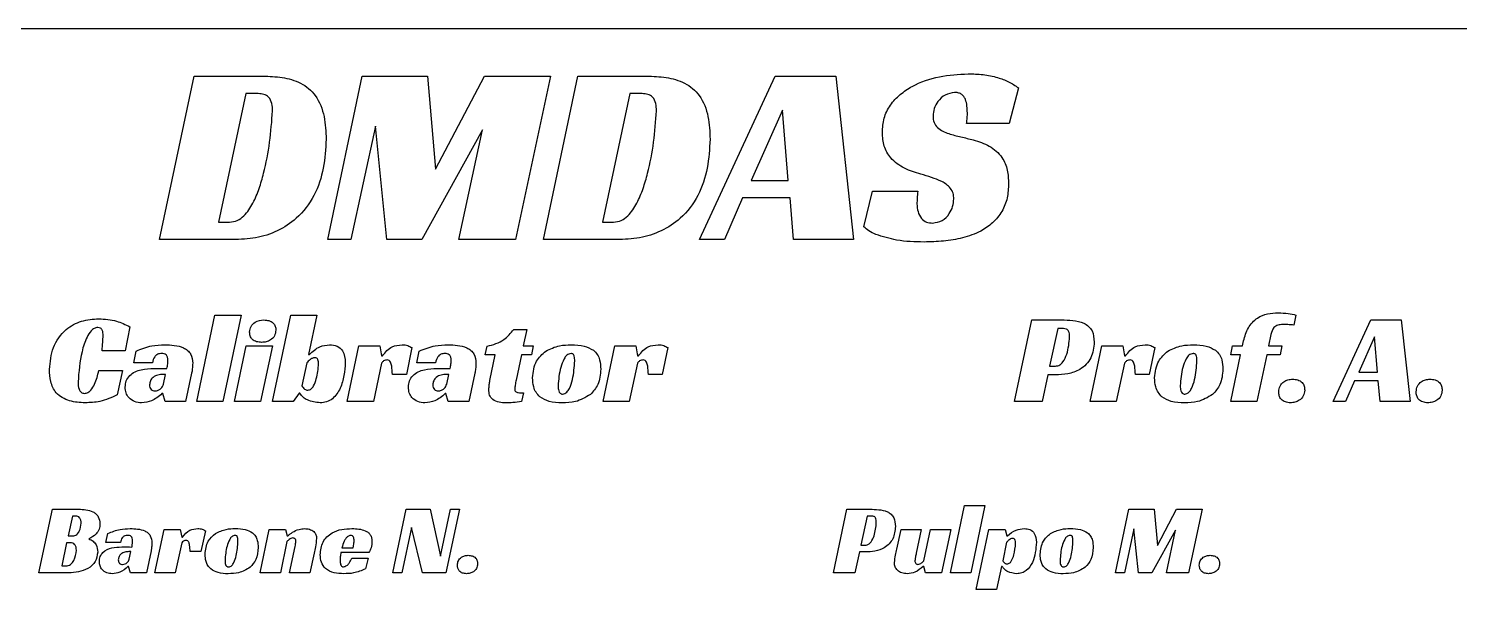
# Model space of a CAD drawing. Header units: millimetres. Extents: x 15 to 205, y 5 to 292.
# Drawn here: x 93.3 to 147.5, y 184.3 to 205.6 of the extents above; entities that cross this region are included whole.
import ezdxf

# ---------------------------------------------------------------- set-up
doc = ezdxf.new("R2010")
doc.units = ezdxf.units.MM

msp = doc.modelspace()

# ---------------------------------------------------------------- linework, layer by layer
at = {"color": 7, "linetype": 'Continuous', "lineweight": 25}
for p, q in [((73.855, 205.593), (155.286, 205.593)), ((98.268, 197.593), (99.578, 203.791)), ((99.578, 203.791), (102.187, 203.791)), ((104.646, 197.593), (105.955, 203.791)), ((105.955, 203.791), (108.429, 203.791)), ((108.429, 203.791), (108.73, 200.26)), ((108.73, 200.26), (110.592, 203.791)), ((110.592, 203.791), (113.084, 203.791)), ((113.084, 203.791), (111.765, 197.593)), ((112.819, 197.593), (114.129, 203.791)), ((114.129, 203.791), (116.738, 203.791)), ((118.74, 197.593), (121.602, 203.791)), ((121.602, 203.791), (123.901, 203.791)), ((123.901, 203.791), (124.57, 197.593)), ((130.825, 203.346), (130.468, 201.994)), ((101.547, 203.127), (100.51, 198.257)), ((102.013, 203.127), (101.547, 203.127)), ((116.098, 203.127), (115.061, 198.257)), ((116.564, 203.127), (116.098, 203.127)), ((121.874, 202.498), (120.69, 199.839)), ((122.097, 199.839), (121.874, 202.498)), ((106.45, 201.895), (105.519, 197.593)), ((106.887, 197.593), (106.45, 201.895)), ((110.505, 201.75), (108.206, 197.593)), ((109.612, 197.593), (110.505, 201.75)), ((130.468, 201.994), (128.856, 201.994)), ((120.69, 199.839), (122.097, 199.839)), ((120.37, 199.175), (119.682, 197.593)), ((122.165, 199.175), (120.37, 199.175)), ((122.301, 197.593), (122.165, 199.175)), ((124.967, 198.079), (125.297, 199.426)), ((125.297, 199.426), (127.004, 199.426)), ((100.51, 198.257), (100.926, 198.257)), ((115.061, 198.257), (115.477, 198.257)), ((101.053, 197.593), (98.268, 197.593)), ((105.519, 197.593), (104.646, 197.593)), ((108.206, 197.593), (106.887, 197.593)), ((111.765, 197.593), (109.612, 197.593)), ((115.604, 197.593), (112.819, 197.593)), ((119.682, 197.593), (118.74, 197.593)), ((124.57, 197.593), (122.301, 197.593)), ((99.679, 191.451), (100.368, 194.729)), ((100.368, 194.729), (101.362, 194.729)), ((101.362, 194.729), (100.669, 191.451)), ((102.554, 191.451), (103.242, 194.729)), ((103.242, 194.729), (104.236, 194.729)), ((104.236, 194.729), (103.921, 193.241)), ((141.339, 194.734), (141.261, 194.355)), ((97.141, 194.291), (96.966, 193.379)), ((111.694, 194.19), (112.193, 194.19)), ((112.193, 194.19), (112.052, 193.562)), ((130.671, 191.451), (131.326, 194.55)), ((131.326, 194.55), (132.446, 194.55)), ((132.31, 194.218), (132.005, 192.798)), ((132.528, 194.218), (132.31, 194.218)), ((142.748, 191.451), (144.179, 194.55)), ((144.179, 194.55), (145.329, 194.55)), ((145.329, 194.55), (145.663, 191.451)), ((139.311, 193.562), (139.355, 193.761)), ((140.393, 193.995), (140.301, 193.562)), ((144.315, 193.903), (143.723, 192.574)), ((144.427, 192.574), (144.315, 193.903)), ((96.966, 193.379), (96.093, 193.379)), ((97.29, 192.927), (97.383, 193.368)), ((101.117, 191.451), (101.558, 193.562)), ((101.558, 193.562), (102.552, 193.562)), ((102.552, 193.562), (102.101, 191.451)), ((103.921, 193.241), (103.955, 193.241)), ((105.383, 191.451), (105.824, 193.562)), ((105.824, 193.562), (106.615, 193.562)), ((106.615, 193.562), (106.688, 193.19)), ((106.688, 193.19), (106.722, 193.19)), ((107.837, 193.498), (107.624, 192.484)), ((108.024, 192.927), (108.116, 193.368)), ((110.617, 193.23), (110.685, 193.55)), ((110.995, 193.23), (110.617, 193.23)), ((110.791, 192.252), (110.995, 193.23)), ((111.984, 193.23), (111.786, 192.27)), ((112.367, 193.23), (111.984, 193.23)), ((112.052, 193.562), (112.43, 193.562)), ((112.43, 193.562), (112.367, 193.23)), ((115.084, 191.451), (115.525, 193.562)), ((115.525, 193.562), (116.316, 193.562)), ((116.316, 193.562), (116.388, 193.19)), ((116.388, 193.19), (116.423, 193.19)), ((117.538, 193.498), (117.324, 192.484)), ((133.542, 191.451), (133.983, 193.562)), ((133.983, 193.562), (134.774, 193.562)), ((134.774, 193.562), (134.846, 193.19)), ((134.846, 193.19), (134.881, 193.19)), ((135.996, 193.498), (135.782, 192.484)), ((138.865, 193.23), (138.938, 193.562)), ((139.243, 193.23), (138.865, 193.23)), ((138.87, 191.451), (139.243, 193.23)), ((138.938, 193.562), (139.311, 193.562)), ((140.233, 193.23), (139.859, 191.451)), ((140.747, 193.23), (140.233, 193.23)), ((140.301, 193.562), (140.81, 193.562)), ((140.81, 193.562), (140.747, 193.23)), ((95.967, 192.629), (96.864, 192.629)), ((96.864, 192.629), (96.67, 191.708)), ((97.998, 192.927), (97.29, 192.927)), ((99.487, 192.527), (99.26, 191.451)), ((103.853, 192.922), (103.665, 192.048)), ((106.683, 192.915), (106.373, 191.451)), ((108.732, 192.927), (108.024, 192.927)), ((110.221, 192.527), (109.993, 191.451)), ((116.383, 192.915), (116.073, 191.451)), ((132.005, 192.798), (132.228, 192.798)), ((134.841, 192.915), (134.531, 191.451)), ((143.723, 192.574), (144.427, 192.574)), ((98.498, 192.484), (98.411, 192.484)), ((98.421, 192.118), (98.498, 192.484)), ((107.624, 192.484), (107.095, 192.484)), ((109.231, 192.484), (109.144, 192.484)), ((109.154, 192.118), (109.231, 192.484)), ((117.324, 192.484), (116.796, 192.484)), ((131.937, 192.466), (131.719, 191.451)), ((132.213, 192.466), (131.937, 192.466)), ((135.782, 192.484), (135.254, 192.484)), ((143.563, 192.242), (143.219, 191.451)), ((144.461, 192.242), (143.563, 192.242)), ((144.529, 191.451), (144.461, 192.242)), ((98.391, 191.755), (98.362, 191.755)), ((98.479, 191.451), (98.391, 191.755)), ((99.26, 191.451), (98.479, 191.451)), ((100.669, 191.451), (99.679, 191.451)), ((102.101, 191.451), (101.117, 191.451)), ((103.34, 191.451), (102.554, 191.451)), ((103.558, 191.767), (103.34, 191.451)), ((103.592, 191.767), (103.558, 191.767)), ((106.373, 191.451), (105.383, 191.451)), ((109.125, 191.755), (109.096, 191.755)), ((109.212, 191.451), (109.125, 191.755)), ((109.993, 191.451), (109.212, 191.451)), ((112.067, 191.783), (111.994, 191.46)), ((116.073, 191.451), (115.084, 191.451)), ((131.719, 191.451), (130.671, 191.451)), ((134.531, 191.451), (133.542, 191.451)), ((139.859, 191.451), (138.87, 191.451)), ((143.219, 191.451), (142.748, 191.451)), ((145.663, 191.451), (144.529, 191.451)), ((93.7, 184.962), (94.209, 187.373)), ((94.209, 187.373), (95.201, 187.373)), ((94.975, 187.114), (94.813, 186.36)), ((95.088, 187.114), (94.975, 187.114)), ((107.113, 184.962), (107.622, 187.373)), ((107.622, 187.373), (108.524, 187.373)), ((108.524, 187.373), (108.92, 185.599)), ((108.92, 185.599), (109.294, 187.373)), ((109.641, 187.373), (109.124, 184.962)), ((109.294, 187.373), (109.641, 187.373)), ((123.81, 184.962), (124.319, 187.373)), ((124.319, 187.373), (125.191, 187.373)), ((125.085, 187.114), (124.847, 186.01)), ((125.254, 187.114), (125.085, 187.114)), ((128.243, 184.962), (128.779, 187.512)), ((128.779, 187.512), (129.552, 187.512)), ((129.552, 187.512), (129.013, 184.962)), ((134.498, 184.962), (135.008, 187.373)), ((135.008, 187.373), (135.97, 187.373)), ((135.97, 187.373), (136.087, 185.999)), ((136.087, 185.999), (136.811, 187.373)), ((136.811, 187.373), (137.78, 187.373)), ((137.78, 187.373), (137.267, 184.962)), ((98.098, 184.962), (98.442, 186.604)), ((98.442, 186.604), (99.057, 186.604)), ((99.057, 186.604), (99.113, 186.315)), ((100.007, 186.554), (99.841, 185.766)), ((102.08, 184.962), (102.424, 186.604)), ((102.424, 186.604), (103.039, 186.604)), ((103.039, 186.604), (103.107, 186.359)), ((107.822, 186.68), (107.453, 184.962)), ((108.241, 184.962), (107.822, 186.68)), ((126.212, 185.858), (126.371, 186.604)), ((126.371, 186.604), (127.136, 186.604)), ((127.136, 186.604), (126.948, 185.71)), ((127.235, 185.416), (127.487, 186.604)), ((127.487, 186.604), (128.257, 186.604)), ((128.257, 186.604), (127.91, 184.962)), ((129.225, 184.334), (129.7, 186.604)), ((129.7, 186.604), (130.315, 186.604)), ((130.315, 186.604), (130.383, 186.359)), ((135.2, 186.635), (134.838, 184.962)), ((135.37, 184.962), (135.2, 186.635)), ((136.777, 186.579), (135.883, 184.962)), ((136.43, 184.962), (136.777, 186.579)), ((94.749, 186.101), (94.564, 185.221)), ((94.888, 186.101), (94.749, 186.101)), ((94.813, 186.36), (94.986, 186.36)), ((96.24, 186.11), (96.312, 186.454)), ((96.791, 186.11), (96.24, 186.11)), ((99.109, 186.101), (98.868, 184.962)), ((99.113, 186.315), (99.14, 186.315)), ((103.099, 186.15), (102.85, 184.962)), ((103.107, 186.359), (103.129, 186.359)), ((124.847, 186.01), (125.021, 186.01)), ((130.372, 186.121), (130.225, 185.419)), ((130.383, 186.359), (130.406, 186.359)), ((97.179, 185.766), (97.112, 185.766)), ((97.119, 185.481), (97.179, 185.766)), ((97.949, 185.799), (97.772, 184.962)), ((99.841, 185.766), (99.43, 185.766)), ((103.201, 184.962), (103.408, 185.958)), ((104.125, 185.704), (103.967, 184.962)), ((106.201, 185.731), (105.141, 185.731)), ((105.179, 185.906), (105.609, 185.906)), ((105.552, 185.518), (106.171, 185.518)), ((106.171, 185.518), (106.073, 185.108)), ((124.794, 185.752), (124.625, 184.962)), ((125.009, 185.752), (124.794, 185.752)), ((94.82, 184.962), (93.7, 184.962)), ((94.564, 185.221), (94.715, 185.221)), ((97.096, 185.199), (97.074, 185.199)), ((97.165, 184.962), (97.096, 185.199)), ((97.772, 184.962), (97.165, 184.962)), ((98.868, 184.962), (98.098, 184.962)), ((102.85, 184.962), (102.08, 184.962)), ((103.967, 184.962), (103.201, 184.962)), ((107.453, 184.962), (107.113, 184.962)), ((109.124, 184.962), (108.241, 184.962)), ((124.625, 184.962), (123.81, 184.962)), ((127.231, 185.206), (127.208, 185.206)), ((127.299, 184.962), (127.231, 185.206)), ((127.91, 184.962), (127.299, 184.962)), ((129.013, 184.962), (128.243, 184.962)), ((130.183, 185.206), (129.995, 184.334)), ((130.206, 185.206), (130.183, 185.206)), ((134.838, 184.962), (134.498, 184.962)), ((135.883, 184.962), (135.37, 184.962)), ((137.267, 184.962), (136.43, 184.962)), ((129.995, 184.334), (129.225, 184.334))]:
    msp.add_line(p, q, dxfattribs=at)
for points, knots in [([(102.187, 203.791), (102.431, 203.782), (102.919, 203.764), (103.64, 203.575), (104.254, 203.055), (104.551, 202.262), (104.573, 201.687), (104.584, 201.399)], [0, 0, 0, 0, 0.187316, 0.374068, 0.559833, 0.779357, 1, 1, 1, 1]), ([(116.738, 203.791), (116.982, 203.782), (117.47, 203.764), (118.191, 203.575), (118.805, 203.055), (119.102, 202.262), (119.124, 201.687), (119.135, 201.399)], [0, 0, 0, 0, 0.187316, 0.374068, 0.559833, 0.779357, 1, 1, 1, 1]), ([(125.665, 201.652), (125.676, 201.836), (125.698, 202.203), (125.949, 202.706), (126.329, 203.106), (126.937, 203.519), (127.819, 203.816), (128.55, 203.859), (128.915, 203.88)], [0, 0, 0, 0, 0.124991, 0.249687, 0.374817, 0.499948, 0.749713, 1, 1, 1, 1]), ([(128.915, 203.88), (129.104, 203.875), (129.481, 203.865), (129.997, 203.759), (130.456, 203.595), (130.702, 203.429), (130.825, 203.346)], [0, 0, 0, 0, 0.280169, 0.560199, 0.780308, 1, 1, 1, 1]), ([(102.556, 202.48), (102.551, 202.57), (102.541, 202.749), (102.44, 202.995), (102.226, 203.116), (102.084, 203.123), (102.013, 203.127)], [0, 0, 0, 0, 0.280929, 0.56005, 0.779265, 1, 1, 1, 1]), ([(117.107, 202.48), (117.102, 202.57), (117.092, 202.749), (116.991, 202.995), (116.777, 203.116), (116.635, 203.123), (116.564, 203.127)], [0, 0, 0, 0, 0.280929, 0.56005, 0.779265, 1, 1, 1, 1]), ([(128.4, 203.173), (128.276, 203.152), (128.026, 203.109), (127.769, 202.854), (127.612, 202.569), (127.595, 202.372), (127.586, 202.274)], [0, 0, 0, 0, 0.278247, 0.558479, 0.779322, 1, 1, 1, 1]), ([(128.886, 202.394), (128.881, 202.572), (128.875, 202.793), (128.752, 203.027), (128.655, 203.118), (128.531, 203.167), (128.444, 203.171), (128.4, 203.173)], [0, 0, 0, 0, 0.499349, 0.624653, 0.749907, 0.874744, 1, 1, 1, 1]), ([(100.926, 198.257), (101.027, 198.269), (101.228, 198.294), (101.551, 198.551), (101.826, 198.973), (102.055, 199.529), (102.277, 200.298), (102.464, 201.283), (102.525, 202.081), (102.556, 202.48)], [0, 0, 0, 0, 0.0622181, 0.1245536, 0.2493637, 0.3744382, 0.4995547, 0.7498048, 1, 1, 1, 1]), ([(115.477, 198.257), (115.578, 198.269), (115.779, 198.294), (116.102, 198.551), (116.377, 198.973), (116.606, 199.529), (116.828, 200.298), (117.015, 201.283), (117.076, 202.081), (117.107, 202.48)], [0, 0, 0, 0, 0.062218, 0.124554, 0.249364, 0.374438, 0.499555, 0.749805, 1, 1, 1, 1]), ([(127.586, 202.274), (127.591, 202.192), (127.6, 202.03), (127.801, 201.764), (128.177, 201.598), (128.643, 201.491), (128.953, 201.413), (129.109, 201.374)], [0, 0, 0, 0, 0.124974, 0.249241, 0.498504, 0.749197, 1, 1, 1, 1]), ([(128.856, 201.994), (128.867, 202.069), (128.886, 202.201), (128.886, 202.335), (128.886, 202.394)], [0, 0, 0, 0, 0.559879, 1, 1, 1, 1]), ([(104.584, 201.399), (104.563, 201.033), (104.522, 200.301), (104.177, 199.242), (103.546, 198.414), (102.75, 197.892), (101.917, 197.626), (101.341, 197.604), (101.053, 197.593)], [0, 0, 0, 0, 0.1869156, 0.3735163, 0.5597882, 0.7064536, 0.8530865, 1, 1, 1, 1]), ([(119.135, 201.399), (119.114, 201.033), (119.073, 200.301), (118.728, 199.242), (118.096, 198.414), (117.301, 197.892), (116.468, 197.626), (115.892, 197.604), (115.604, 197.593)], [0, 0, 0, 0, 0.186916, 0.373516, 0.559788, 0.706454, 0.853087, 1, 1, 1, 1]), ([(127.12, 200.079), (126.91, 200.14), (126.489, 200.264), (125.985, 200.632), (125.693, 201.133), (125.674, 201.479), (125.665, 201.652)], [0, 0, 0, 0, 0.280996, 0.560153, 0.779838, 1, 1, 1, 1]), ([(129.109, 201.374), (129.318, 201.309), (129.734, 201.18), (130.209, 200.766), (130.426, 200.236), (130.44, 199.894), (130.448, 199.722)], [0, 0, 0, 0, 0.280803, 0.559413, 0.77939, 1, 1, 1, 1]), ([(128.372, 199.141), (128.368, 199.212), (128.359, 199.353), (128.22, 199.607), (127.922, 199.814), (127.523, 199.951), (127.255, 200.036), (127.12, 200.079)], [0, 0, 0, 0, 0.12507, 0.249863, 0.498783, 0.749273, 1, 1, 1, 1]), ([(130.448, 199.722), (130.439, 199.538), (130.422, 199.169), (130.215, 198.647), (129.862, 198.215), (129.351, 197.867), (128.71, 197.64), (127.982, 197.524), (127.492, 197.51), (127.247, 197.503)], [0, 0, 0, 0, 0.125046, 0.249831, 0.374711, 0.49964, 0.666242, 0.833097, 1, 1, 1, 1]), ([(127.004, 199.426), (126.996, 199.336), (126.981, 199.177), (126.976, 199.016), (126.974, 198.946)], [0, 0, 0, 0, 0.56, 1, 1, 1, 1]), ([(127.567, 198.222), (127.693, 198.242), (127.946, 198.282), (128.201, 198.548), (128.344, 198.843), (128.363, 199.042), (128.372, 199.141)], [0, 0, 0, 0, 0.278267, 0.558198, 0.779126, 1, 1, 1, 1]), ([(126.974, 198.946), (126.983, 198.848), (126.999, 198.652), (127.118, 198.395), (127.333, 198.24), (127.489, 198.228), (127.567, 198.222)], [0, 0, 0, 0, 0.280742, 0.560528, 0.780074, 1, 1, 1, 1]), ([(125.414, 197.791), (125.322, 197.831), (125.157, 197.904), (125.025, 198.025), (124.967, 198.079)], [0, 0, 0, 0, 0.560281, 1, 1, 1, 1]), ([(127.247, 197.503), (126.896, 197.509), (126.271, 197.519), (125.676, 197.708), (125.414, 197.791)], [0, 0, 0, 0, 0.560142, 1, 1, 1, 1]), ([(139.355, 193.761), (139.402, 193.928), (139.497, 194.262), (139.836, 194.631), (140.257, 194.799), (140.529, 194.812), (140.665, 194.819)], [0, 0, 0, 0, 0.280301, 0.559353, 0.77931, 1, 1, 1, 1]), ([(140.665, 194.819), (140.792, 194.814), (141.019, 194.806), (141.241, 194.756), (141.339, 194.734)], [0, 0, 0, 0, 0.559923, 1, 1, 1, 1]), ([(94.099, 192.675), (94.126, 192.958), (94.178, 193.521), (94.655, 194.185), (95.302, 194.546), (95.745, 194.578), (95.967, 194.595)], [0, 0, 0, 0, 0.2802143, 0.5592806, 0.7794786, 1, 1, 1, 1]), ([(95.933, 194.263), (95.885, 194.255), (95.787, 194.24), (95.641, 194.104), (95.467, 193.813), (95.259, 193.162), (95.212, 192.583), (95.181, 192.197)], [0, 0, 0, 0, 0.062118, 0.124502, 0.249434, 0.499682, 1, 1, 1, 1]), ([(96.132, 193.958), (96.13, 194.029), (96.127, 194.117), (96.072, 194.205), (96.021, 194.254), (95.968, 194.259), (95.933, 194.263)], [0, 0, 0, 0, 0.499392, 0.625203, 0.750853, 1, 1, 1, 1]), ([(95.967, 194.595), (96.197, 194.58), (96.609, 194.553), (96.978, 194.372), (97.141, 194.291)], [0, 0, 0, 0, 0.559543, 1, 1, 1, 1]), ([(101.684, 194.091), (101.694, 194.165), (101.713, 194.315), (101.917, 194.513), (102.11, 194.536), (102.227, 194.55)], [0, 0, 0, 0, 0.280032, 0.55997, 1, 1, 1, 1]), ([(102.679, 194.16), (102.668, 194.086), (102.648, 193.937), (102.491, 193.786), (102.315, 193.709), (102.198, 193.701), (102.14, 193.696)], [0, 0, 0, 0, 0.27852, 0.558234, 0.779, 1, 1, 1, 1]), ([(102.227, 194.55), (102.29, 194.545), (102.416, 194.535), (102.577, 194.451), (102.669, 194.309), (102.676, 194.21), (102.679, 194.16)], [0, 0, 0, 0, 0.2805983, 0.5603993, 0.7796462, 1, 1, 1, 1]), ([(110.685, 193.55), (110.911, 193.612), (111.316, 193.723), (111.578, 194.047), (111.694, 194.19)], [0, 0, 0, 0, 0.558766, 1, 1, 1, 1]), ([(132.446, 194.55), (132.591, 194.547), (132.879, 194.541), (133.241, 194.473), (133.488, 194.316), (133.668, 194.08), (133.683, 193.858), (133.693, 193.711)], [0, 0, 0, 0, 0.250971, 0.50093, 0.626011, 0.751045, 1, 1, 1, 1]), ([(132.761, 193.908), (132.758, 193.984), (132.753, 194.079), (132.69, 194.174), (132.622, 194.212), (132.566, 194.215), (132.528, 194.218)], [0, 0, 0, 0, 0.498859, 0.624222, 0.749931, 1, 1, 1, 1]), ([(140.839, 194.37), (140.777, 194.37), (140.655, 194.37), (140.456, 194.248), (140.417, 194.091), (140.393, 193.995)], [0, 0, 0, 0, 0.2820644, 0.5604864, 1, 1, 1, 1]), ([(141.261, 194.355), (141.183, 194.362), (141.042, 194.373), (140.901, 194.371), (140.839, 194.37)], [0, 0, 0, 0, 0.5598348, 1, 1, 1, 1]), ([(96.093, 193.379), (96.103, 193.487), (96.12, 193.68), (96.128, 193.873), (96.132, 193.958)], [0, 0, 0, 0, 0.560011, 1, 1, 1, 1]), ([(97.383, 193.368), (97.578, 193.448), (97.927, 193.591), (98.303, 193.602), (98.469, 193.607)], [0, 0, 0, 0, 0.559426, 1, 1, 1, 1]), ([(98.469, 193.607), (98.59, 193.604), (98.831, 193.598), (99.13, 193.529), (99.339, 193.404), (99.501, 193.216), (99.516, 193.031), (99.527, 192.908)], [0, 0, 0, 0, 0.250945, 0.501195, 0.626398, 0.751407, 1, 1, 1, 1]), ([(102.14, 193.696), (102.076, 193.701), (101.949, 193.711), (101.784, 193.795), (101.693, 193.94), (101.687, 194.04), (101.684, 194.091)], [0, 0, 0, 0, 0.280652, 0.560407, 0.779572, 1, 1, 1, 1]), ([(103.955, 193.241), (104.076, 193.356), (104.292, 193.563), (104.587, 193.593), (104.717, 193.607)], [0, 0, 0, 0, 0.558716, 1, 1, 1, 1]), ([(104.717, 193.607), (104.813, 193.6), (105.005, 193.587), (105.283, 193.345), (105.299, 193.093), (105.309, 192.939)], [0, 0, 0, 0, 0.281378, 0.560228, 1, 1, 1, 1]), ([(106.722, 193.19), (106.831, 193.326), (107.027, 193.569), (107.333, 193.595), (107.469, 193.607)], [0, 0, 0, 0, 0.559311, 1, 1, 1, 1]), ([(107.469, 193.607), (107.542, 193.603), (107.674, 193.596), (107.787, 193.528), (107.837, 193.498)], [0, 0, 0, 0, 0.559262, 1, 1, 1, 1]), ([(108.116, 193.368), (108.312, 193.448), (108.661, 193.591), (109.037, 193.602), (109.203, 193.607)], [0, 0, 0, 0, 0.559426, 1, 1, 1, 1]), ([(109.203, 193.607), (109.323, 193.604), (109.564, 193.598), (109.864, 193.529), (110.072, 193.404), (110.234, 193.216), (110.25, 193.031), (110.26, 192.908)], [0, 0, 0, 0, 0.250945, 0.501195, 0.626398, 0.751407, 1, 1, 1, 1]), ([(112.906, 193.367), (113.078, 193.449), (113.385, 193.596), (113.725, 193.603), (113.875, 193.607)], [0, 0, 0, 0, 0.558638, 1, 1, 1, 1]), ([(113.875, 193.607), (114.042, 193.604), (114.339, 193.601), (114.6, 193.462), (114.715, 193.401)], [0, 0, 0, 0, 0.561309, 1, 1, 1, 1]), ([(116.423, 193.19), (116.532, 193.326), (116.727, 193.569), (117.034, 193.595), (117.169, 193.607)], [0, 0, 0, 0, 0.559311, 1, 1, 1, 1]), ([(117.169, 193.607), (117.243, 193.603), (117.375, 193.596), (117.488, 193.528), (117.538, 193.498)], [0, 0, 0, 0, 0.559262, 1, 1, 1, 1]), ([(133.693, 193.711), (133.673, 193.503), (133.633, 193.089), (133.2, 192.659), (132.697, 192.486), (132.375, 192.473), (132.213, 192.466)], [0, 0, 0, 0, 0.279802, 0.55788, 0.778685, 1, 1, 1, 1]), ([(132.228, 192.798), (132.284, 192.807), (132.396, 192.824), (132.545, 193.001), (132.713, 193.35), (132.742, 193.685), (132.761, 193.908)], [0, 0, 0, 0, 0.124285, 0.2492186, 0.499551, 1, 1, 1, 1]), ([(134.881, 193.19), (134.99, 193.326), (135.185, 193.569), (135.492, 193.595), (135.627, 193.607)], [0, 0, 0, 0, 0.559311, 1, 1, 1, 1]), ([(135.627, 193.607), (135.701, 193.603), (135.833, 193.596), (135.946, 193.528), (135.996, 193.498)], [0, 0, 0, 0, 0.5592617, 1, 1, 1, 1]), ([(136.483, 193.367), (136.655, 193.449), (136.963, 193.596), (137.303, 193.603), (137.453, 193.607)], [0, 0, 0, 0, 0.558638, 1, 1, 1, 1]), ([(137.453, 193.607), (137.62, 193.604), (137.917, 193.601), (138.178, 193.462), (138.292, 193.401)], [0, 0, 0, 0, 0.561309, 1, 1, 1, 1]), ([(98.353, 193.275), (98.3, 193.271), (98.196, 193.265), (98.052, 193.134), (98.018, 193.005), (97.998, 192.927)], [0, 0, 0, 0, 0.280806, 0.559674, 1, 1, 1, 1]), ([(98.59, 193.023), (98.587, 193.059), (98.579, 193.133), (98.531, 193.231), (98.44, 193.272), (98.382, 193.274), (98.353, 193.275)], [0, 0, 0, 0, 0.280479, 0.559323, 0.778944, 1, 1, 1, 1]), ([(104.154, 193.113), (104.12, 193.109), (104.051, 193.101), (103.95, 193.025), (103.89, 192.961), (103.853, 192.922)], [0, 0, 0, 0, 0.279173, 0.559165, 1, 1, 1, 1]), ([(104.3, 192.889), (104.297, 192.94), (104.293, 193.004), (104.257, 193.071), (104.219, 193.106), (104.18, 193.11), (104.154, 193.113)], [0, 0, 0, 0, 0.499763, 0.625539, 0.750909, 1, 1, 1, 1]), ([(109.086, 193.275), (109.034, 193.271), (108.93, 193.265), (108.785, 193.134), (108.752, 193.005), (108.732, 192.927)], [0, 0, 0, 0, 0.280806, 0.559674, 1, 1, 1, 1]), ([(109.324, 193.023), (109.32, 193.059), (109.313, 193.133), (109.265, 193.231), (109.173, 193.272), (109.115, 193.274), (109.086, 193.275)], [0, 0, 0, 0, 0.280479, 0.559323, 0.778944, 1, 1, 1, 1]), ([(112.406, 192.357), (112.432, 192.581), (112.478, 192.981), (112.775, 193.249), (112.906, 193.367)], [0, 0, 0, 0, 0.559326, 1, 1, 1, 1]), ([(113.865, 193.275), (113.808, 193.259), (113.693, 193.228), (113.568, 193.019), (113.421, 192.643), (113.394, 192.292), (113.376, 192.057)], [0, 0, 0, 0, 0.123117, 0.248248, 0.498834, 1, 1, 1, 1]), ([(114.007, 192.995), (114.005, 193.054), (114.004, 193.129), (113.978, 193.214), (113.952, 193.252), (113.91, 193.273), (113.88, 193.274), (113.865, 193.275)], [0, 0, 0, 0, 0.49998, 0.625351, 0.749834, 0.874881, 1, 1, 1, 1]), ([(114.715, 193.401), (114.768, 193.349), (114.875, 193.245), (114.975, 192.993), (114.985, 192.802), (114.991, 192.685)], [0, 0, 0, 0, 0.27964, 0.559791, 1, 1, 1, 1]), ([(135.984, 192.357), (136.01, 192.581), (136.056, 192.981), (136.353, 193.249), (136.483, 193.367)], [0, 0, 0, 0, 0.559326, 1, 1, 1, 1]), ([(137.443, 193.275), (137.386, 193.259), (137.27, 193.228), (137.146, 193.019), (136.999, 192.643), (136.972, 192.292), (136.954, 192.057)], [0, 0, 0, 0, 0.1231169, 0.2482477, 0.4988341, 1, 1, 1, 1]), ([(137.584, 192.995), (137.583, 193.054), (137.582, 193.129), (137.556, 193.214), (137.529, 193.252), (137.488, 193.273), (137.458, 193.274), (137.443, 193.275)], [0, 0, 0, 0, 0.49998, 0.625351, 0.749834, 0.874881, 1, 1, 1, 1]), ([(138.292, 193.401), (138.346, 193.349), (138.452, 193.245), (138.553, 192.993), (138.563, 192.802), (138.569, 192.685)], [0, 0, 0, 0, 0.27964, 0.559791, 1, 1, 1, 1]), ([(95.452, 191.406), (95.253, 191.416), (94.856, 191.437), (94.341, 191.722), (94.12, 192.206), (94.106, 192.519), (94.099, 192.675)], [0, 0, 0, 0, 0.28096, 0.559394, 0.779005, 1, 1, 1, 1]), ([(95.428, 191.765), (95.473, 191.773), (95.563, 191.789), (95.7, 191.915), (95.865, 192.187), (95.926, 192.452), (95.967, 192.629)], [0, 0, 0, 0, 0.124207, 0.249251, 0.498985, 1, 1, 1, 1]), ([(96.97, 191.998), (96.976, 192.081), (96.987, 192.245), (97.183, 192.521), (97.573, 192.694), (98.062, 192.713), (98.388, 192.71), (98.551, 192.708)], [0, 0, 0, 0, 0.125031, 0.24951, 0.498144, 0.748746, 1, 1, 1, 1]), ([(98.551, 192.708), (98.562, 192.767), (98.582, 192.871), (98.588, 192.976), (98.59, 193.023)], [0, 0, 0, 0, 0.560155, 1, 1, 1, 1]), ([(99.527, 192.908), (99.524, 192.836), (99.519, 192.708), (99.497, 192.582), (99.487, 192.527)], [0, 0, 0, 0, 0.559923, 1, 1, 1, 1]), ([(103.888, 191.885), (103.936, 191.896), (104.032, 191.92), (104.135, 192.094), (104.255, 192.404), (104.282, 192.695), (104.3, 192.889)], [0, 0, 0, 0, 0.123152, 0.248179, 0.498807, 1, 1, 1, 1]), ([(105.309, 192.939), (105.298, 192.772), (105.276, 192.438), (105.14, 191.953), (104.902, 191.594), (104.605, 191.423), (104.437, 191.412), (104.353, 191.406)], [0, 0, 0, 0, 0.250749, 0.501373, 0.749951, 0.874903, 1, 1, 1, 1]), ([(106.901, 193.033), (106.852, 193.025), (106.765, 193.011), (106.708, 192.945), (106.683, 192.915)], [0, 0, 0, 0, 0.558228, 1, 1, 1, 1]), ([(107.095, 192.484), (107.09, 192.589), (107.083, 192.747), (107.045, 192.927), (106.981, 193.019), (106.928, 193.028), (106.901, 193.033)], [0, 0, 0, 0, 0.501296, 0.751176, 0.87596, 1, 1, 1, 1]), ([(107.704, 191.998), (107.709, 192.081), (107.72, 192.245), (107.916, 192.521), (108.306, 192.694), (108.795, 192.713), (109.121, 192.71), (109.285, 192.708)], [0, 0, 0, 0, 0.125031, 0.24951, 0.498144, 0.748746, 1, 1, 1, 1]), ([(109.285, 192.708), (109.296, 192.767), (109.315, 192.871), (109.321, 192.976), (109.324, 193.023)], [0, 0, 0, 0, 0.560155, 1, 1, 1, 1]), ([(110.26, 192.908), (110.257, 192.836), (110.252, 192.708), (110.23, 192.582), (110.221, 192.527)], [0, 0, 0, 0, 0.559923, 1, 1, 1, 1]), ([(113.546, 191.738), (113.575, 191.742), (113.635, 191.749), (113.73, 191.826), (113.839, 192.004), (113.965, 192.403), (113.99, 192.758), (114.007, 192.995)], [0, 0, 0, 0, 0.0622851, 0.1248994, 0.2498198, 0.4998061, 1, 1, 1, 1]), ([(114.991, 192.685), (114.975, 192.481), (114.946, 192.115), (114.708, 191.84), (114.603, 191.72)], [0, 0, 0, 0, 0.560143, 1, 1, 1, 1]), ([(116.602, 193.033), (116.553, 193.025), (116.466, 193.011), (116.408, 192.945), (116.383, 192.915)], [0, 0, 0, 0, 0.558228, 1, 1, 1, 1]), ([(116.796, 192.484), (116.791, 192.589), (116.784, 192.747), (116.746, 192.927), (116.682, 193.019), (116.628, 193.028), (116.602, 193.033)], [0, 0, 0, 0, 0.501296, 0.751176, 0.87596, 1, 1, 1, 1]), ([(135.06, 193.033), (135.011, 193.025), (134.924, 193.011), (134.867, 192.945), (134.841, 192.915)], [0, 0, 0, 0, 0.558228, 1, 1, 1, 1]), ([(135.254, 192.484), (135.249, 192.589), (135.242, 192.747), (135.204, 192.927), (135.14, 193.019), (135.086, 193.028), (135.06, 193.033)], [0, 0, 0, 0, 0.501296, 0.751176, 0.87596, 1, 1, 1, 1]), ([(137.123, 191.738), (137.153, 191.742), (137.213, 191.749), (137.308, 191.826), (137.417, 192.004), (137.543, 192.403), (137.568, 192.758), (137.584, 192.995)], [0, 0, 0, 0, 0.062285, 0.124899, 0.24982, 0.499806, 1, 1, 1, 1]), ([(138.569, 192.685), (138.553, 192.481), (138.524, 192.115), (138.286, 191.84), (138.181, 191.72)], [0, 0, 0, 0, 0.560143, 1, 1, 1, 1]), ([(95.181, 192.197), (95.183, 192.103), (95.186, 191.961), (95.275, 191.816), (95.358, 191.769), (95.405, 191.766), (95.428, 191.765)], [0, 0, 0, 0, 0.50009, 0.749684, 0.874602, 1, 1, 1, 1]), ([(97.591, 191.406), (97.501, 191.414), (97.32, 191.431), (97.104, 191.578), (96.984, 191.785), (96.975, 191.927), (96.97, 191.998)], [0, 0, 0, 0, 0.280436, 0.55944, 0.779433, 1, 1, 1, 1]), ([(98.411, 192.484), (98.342, 192.48), (98.205, 192.473), (98.028, 192.389), (97.913, 192.246), (97.899, 192.138), (97.892, 192.085)], [0, 0, 0, 0, 0.280786, 0.560354, 0.780142, 1, 1, 1, 1]), ([(97.892, 192.085), (97.893, 192.052), (97.897, 191.987), (97.948, 191.91), (98.02, 191.863), (98.07, 191.859), (98.096, 191.857)], [0, 0, 0, 0, 0.280438, 0.55938, 0.779683, 1, 1, 1, 1]), ([(98.096, 191.857), (98.138, 191.862), (98.221, 191.873), (98.321, 191.94), (98.393, 192.023), (98.411, 192.086), (98.421, 192.118)], [0, 0, 0, 0, 0.279421, 0.559689, 0.779894, 1, 1, 1, 1]), ([(103.665, 192.048), (103.695, 192.003), (103.738, 191.94), (103.824, 191.89), (103.866, 191.886), (103.888, 191.885)], [0, 0, 0, 0, 0.559979, 0.779862, 1, 1, 1, 1]), ([(108.325, 191.406), (108.234, 191.414), (108.054, 191.431), (107.837, 191.578), (107.718, 191.785), (107.708, 191.927), (107.704, 191.998)], [0, 0, 0, 0, 0.280436, 0.55944, 0.779433, 1, 1, 1, 1]), ([(109.144, 192.484), (109.076, 192.48), (108.939, 192.473), (108.761, 192.389), (108.646, 192.246), (108.632, 192.138), (108.625, 192.085)], [0, 0, 0, 0, 0.2807862, 0.5603538, 0.7801423, 1, 1, 1, 1]), ([(108.625, 192.085), (108.627, 192.052), (108.63, 191.987), (108.682, 191.91), (108.753, 191.863), (108.804, 191.859), (108.829, 191.857)], [0, 0, 0, 0, 0.280438, 0.55938, 0.779683, 1, 1, 1, 1]), ([(108.829, 191.857), (108.871, 191.862), (108.955, 191.873), (109.054, 191.94), (109.126, 192.023), (109.145, 192.086), (109.154, 192.118)], [0, 0, 0, 0, 0.2794212, 0.5596894, 0.7798936, 1, 1, 1, 1]), ([(110.753, 191.908), (110.755, 191.973), (110.758, 192.088), (110.781, 192.202), (110.791, 192.252)], [0, 0, 0, 0, 0.560011, 1, 1, 1, 1]), ([(111.786, 192.27), (111.772, 192.207), (111.748, 192.095), (111.737, 191.98), (111.732, 191.93)], [0, 0, 0, 0, 0.560253, 1, 1, 1, 1]), ([(112.682, 191.636), (112.631, 191.69), (112.528, 191.798), (112.424, 192.048), (112.413, 192.24), (112.406, 192.357)], [0, 0, 0, 0, 0.279916, 0.559984, 1, 1, 1, 1]), ([(113.376, 192.057), (113.377, 191.989), (113.38, 191.888), (113.436, 191.779), (113.495, 191.742), (113.529, 191.739), (113.546, 191.738)], [0, 0, 0, 0, 0.500547, 0.749529, 0.87462, 1, 1, 1, 1]), ([(136.26, 191.636), (136.209, 191.69), (136.106, 191.798), (136.002, 192.048), (135.99, 192.24), (135.984, 192.357)], [0, 0, 0, 0, 0.279916, 0.559984, 1, 1, 1, 1]), ([(136.954, 192.057), (136.955, 191.989), (136.958, 191.888), (137.014, 191.779), (137.072, 191.742), (137.106, 191.739), (137.123, 191.738)], [0, 0, 0, 0, 0.500547, 0.749529, 0.87462, 1, 1, 1, 1]), ([(140.686, 191.828), (140.695, 191.902), (140.712, 192.051), (140.862, 192.208), (141.035, 192.29), (141.151, 192.299), (141.209, 192.304)], [0, 0, 0, 0, 0.2790951, 0.55833, 0.7791318, 1, 1, 1, 1]), ([(141.209, 192.304), (141.276, 192.299), (141.408, 192.289), (141.576, 192.194), (141.662, 192.039), (141.668, 191.935), (141.67, 191.882)], [0, 0, 0, 0, 0.280519, 0.559971, 0.779462, 1, 1, 1, 1]), ([(145.896, 191.828), (145.904, 191.902), (145.922, 192.051), (146.071, 192.208), (146.245, 192.29), (146.361, 192.299), (146.419, 192.304)], [0, 0, 0, 0, 0.279095, 0.55833, 0.779132, 1, 1, 1, 1]), ([(146.419, 192.304), (146.485, 192.299), (146.618, 192.289), (146.786, 192.194), (146.871, 192.039), (146.877, 191.935), (146.88, 191.882)], [0, 0, 0, 0, 0.280519, 0.559971, 0.779462, 1, 1, 1, 1]), ([(96.67, 191.708), (96.453, 191.61), (96.064, 191.433), (95.639, 191.414), (95.452, 191.406)], [0, 0, 0, 0, 0.559731, 1, 1, 1, 1]), ([(98.362, 191.755), (98.237, 191.647), (98.013, 191.453), (97.72, 191.42), (97.591, 191.406)], [0, 0, 0, 0, 0.559287, 1, 1, 1, 1]), ([(104.353, 191.406), (104.189, 191.426), (103.961, 191.455), (103.706, 191.61), (103.63, 191.715), (103.592, 191.767)], [0, 0, 0, 0, 0.5589838, 0.7798864, 1, 1, 1, 1]), ([(109.096, 191.755), (108.97, 191.647), (108.746, 191.453), (108.454, 191.42), (108.325, 191.406)], [0, 0, 0, 0, 0.559287, 1, 1, 1, 1]), ([(111.402, 191.406), (111.314, 191.408), (111.139, 191.413), (110.898, 191.5), (110.762, 191.698), (110.756, 191.838), (110.753, 191.908)], [0, 0, 0, 0, 0.281533, 0.560399, 0.779412, 1, 1, 1, 1]), ([(111.994, 191.46), (111.884, 191.441), (111.688, 191.408), (111.49, 191.407), (111.402, 191.406)], [0, 0, 0, 0, 0.559658, 1, 1, 1, 1]), ([(111.732, 191.93), (111.733, 191.913), (111.735, 191.878), (111.759, 191.829), (111.807, 191.803), (111.91, 191.786), (111.997, 191.784), (112.067, 191.783)], [0, 0, 0, 0, 0.125121, 0.24987, 0.374229, 0.499458, 1, 1, 1, 1]), ([(113.536, 191.406), (113.364, 191.408), (113.058, 191.413), (112.797, 191.568), (112.682, 191.636)], [0, 0, 0, 0, 0.5616, 1, 1, 1, 1]), ([(114.603, 191.72), (114.418, 191.612), (114.086, 191.419), (113.704, 191.41), (113.536, 191.406)], [0, 0, 0, 0, 0.55799, 1, 1, 1, 1]), ([(137.114, 191.406), (136.942, 191.408), (136.636, 191.413), (136.375, 191.568), (136.26, 191.636)], [0, 0, 0, 0, 0.5616, 1, 1, 1, 1]), ([(138.181, 191.72), (137.996, 191.612), (137.664, 191.419), (137.282, 191.41), (137.114, 191.406)], [0, 0, 0, 0, 0.55799, 1, 1, 1, 1]), ([(141.127, 191.406), (141.063, 191.412), (140.934, 191.423), (140.774, 191.523), (140.694, 191.675), (140.689, 191.777), (140.686, 191.828)], [0, 0, 0, 0, 0.280426, 0.559899, 0.779366, 1, 1, 1, 1]), ([(141.67, 191.882), (141.661, 191.807), (141.641, 191.655), (141.483, 191.5), (141.305, 191.419), (141.187, 191.41), (141.127, 191.406)], [0, 0, 0, 0, 0.278872, 0.558249, 0.779145, 1, 1, 1, 1]), ([(146.337, 191.406), (146.272, 191.412), (146.143, 191.423), (145.983, 191.523), (145.904, 191.675), (145.898, 191.777), (145.896, 191.828)], [0, 0, 0, 0, 0.280426, 0.559899, 0.779366, 1, 1, 1, 1]), ([(146.88, 191.882), (146.87, 191.807), (146.851, 191.655), (146.693, 191.5), (146.515, 191.419), (146.396, 191.41), (146.337, 191.406)], [0, 0, 0, 0, 0.278872, 0.558249, 0.779145, 1, 1, 1, 1]), ([(95.3, 186.848), (95.297, 186.883), (95.292, 186.955), (95.25, 187.049), (95.174, 187.108), (95.117, 187.112), (95.088, 187.114)], [0, 0, 0, 0, 0.280742, 0.560757, 0.77989, 1, 1, 1, 1]), ([(95.201, 187.373), (95.294, 187.37), (95.479, 187.364), (95.709, 187.306), (95.863, 187.201), (95.988, 187.058), (96.003, 186.916), (96.012, 186.822)], [0, 0, 0, 0, 0.251076, 0.501159, 0.626441, 0.751674, 1, 1, 1, 1]), ([(125.191, 187.373), (125.303, 187.37), (125.527, 187.365), (125.809, 187.313), (126.001, 187.191), (126.14, 187.007), (126.152, 186.835), (126.16, 186.72)], [0, 0, 0, 0, 0.250971, 0.50093, 0.626011, 0.751045, 1, 1, 1, 1]), ([(125.436, 186.873), (125.433, 186.932), (125.429, 187.006), (125.38, 187.081), (125.327, 187.11), (125.284, 187.113), (125.254, 187.114)], [0, 0, 0, 0, 0.498859, 0.624222, 0.749931, 1, 1, 1, 1]), ([(94.986, 186.36), (95.013, 186.362), (95.067, 186.366), (95.158, 186.426), (95.267, 186.581), (95.287, 186.741), (95.3, 186.848)], [0, 0, 0, 0, 0.125311, 0.250402, 0.500633, 1, 1, 1, 1]), ([(96.012, 186.822), (96.007, 186.751), (95.995, 186.61), (95.849, 186.393), (95.691, 186.303), (95.594, 186.248)], [0, 0, 0, 0, 0.279955, 0.559856, 1, 1, 1, 1]), ([(96.312, 186.454), (96.464, 186.516), (96.735, 186.627), (97.028, 186.635), (97.157, 186.639)], [0, 0, 0, 0, 0.559426, 1, 1, 1, 1]), ([(97.157, 186.639), (97.251, 186.637), (97.438, 186.633), (97.671, 186.579), (97.833, 186.482), (97.96, 186.336), (97.972, 186.191), (97.979, 186.095)], [0, 0, 0, 0, 0.250945, 0.501195, 0.626398, 0.751407, 1, 1, 1, 1]), ([(99.14, 186.315), (99.225, 186.421), (99.377, 186.61), (99.615, 186.63), (99.721, 186.639)], [0, 0, 0, 0, 0.559311, 1, 1, 1, 1]), ([(99.721, 186.639), (99.778, 186.636), (99.881, 186.63), (99.968, 186.578), (100.007, 186.554)], [0, 0, 0, 0, 0.559262, 1, 1, 1, 1]), ([(100.386, 186.452), (100.52, 186.516), (100.76, 186.631), (101.024, 186.637), (101.141, 186.639)], [0, 0, 0, 0, 0.558638, 1, 1, 1, 1]), ([(101.141, 186.639), (101.27, 186.637), (101.501, 186.634), (101.704, 186.527), (101.793, 186.479)], [0, 0, 0, 0, 0.561309, 1, 1, 1, 1]), ([(103.306, 186.497), (103.388, 186.542), (103.533, 186.622), (103.698, 186.634), (103.77, 186.639)], [0, 0, 0, 0, 0.560355, 1, 1, 1, 1]), ([(103.77, 186.639), (103.832, 186.635), (103.956, 186.626), (104.112, 186.541), (104.21, 186.409), (104.219, 186.311), (104.223, 186.262)], [0, 0, 0, 0, 0.280742, 0.560609, 0.780051, 1, 1, 1, 1]), ([(104.36, 185.648), (104.377, 185.816), (104.41, 186.15), (104.767, 186.491), (105.173, 186.625), (105.433, 186.634), (105.564, 186.639)], [0, 0, 0, 0, 0.279803, 0.55788, 0.778651, 1, 1, 1, 1]), ([(105.564, 186.639), (105.737, 186.632), (105.953, 186.623), (106.177, 186.498), (106.265, 186.403), (106.314, 186.282), (106.319, 186.198), (106.322, 186.155)], [0, 0, 0, 0, 0.499045, 0.62439, 0.749488, 0.874637, 1, 1, 1, 1]), ([(126.16, 186.72), (126.144, 186.559), (126.113, 186.237), (125.777, 185.902), (125.386, 185.768), (125.135, 185.757), (125.009, 185.752)], [0, 0, 0, 0, 0.279802, 0.55788, 0.778685, 1, 1, 1, 1]), ([(125.021, 186.01), (125.064, 186.017), (125.152, 186.031), (125.268, 186.168), (125.398, 186.44), (125.421, 186.7), (125.436, 186.873)], [0, 0, 0, 0, 0.124285, 0.249219, 0.499551, 1, 1, 1, 1]), ([(130.406, 186.359), (130.509, 186.448), (130.693, 186.607), (130.934, 186.629), (131.04, 186.639)], [0, 0, 0, 0, 0.558729, 1, 1, 1, 1]), ([(131.04, 186.639), (131.115, 186.634), (131.264, 186.624), (131.48, 186.436), (131.492, 186.24), (131.5, 186.12)], [0, 0, 0, 0, 0.281347, 0.560158, 1, 1, 1, 1]), ([(132.033, 186.452), (132.167, 186.516), (132.406, 186.631), (132.671, 186.637), (132.787, 186.639)], [0, 0, 0, 0, 0.558638, 1, 1, 1, 1]), ([(132.787, 186.639), (132.917, 186.637), (133.148, 186.634), (133.351, 186.527), (133.44, 186.479)], [0, 0, 0, 0, 0.561309, 1, 1, 1, 1]), ([(95.118, 185.818), (95.116, 185.857), (95.112, 185.934), (95.067, 186.037), (94.98, 186.096), (94.919, 186.1), (94.888, 186.101)], [0, 0, 0, 0, 0.280856, 0.5602481, 0.7794726, 1, 1, 1, 1]), ([(95.594, 186.248), (95.648, 186.223), (95.758, 186.171), (95.9, 185.999), (95.916, 185.843), (95.926, 185.748)], [0, 0, 0, 0, 0.281108, 0.561425, 1, 1, 1, 1]), ([(97.066, 186.381), (97.026, 186.378), (96.945, 186.373), (96.832, 186.272), (96.807, 186.172), (96.791, 186.11)], [0, 0, 0, 0, 0.280806, 0.559674, 1, 1, 1, 1]), ([(97.251, 186.185), (97.249, 186.214), (97.243, 186.27), (97.205, 186.347), (97.134, 186.379), (97.089, 186.38), (97.066, 186.381)], [0, 0, 0, 0, 0.280479, 0.5593233, 0.7789442, 1, 1, 1, 1]), ([(97.221, 185.94), (97.229, 185.986), (97.245, 186.067), (97.249, 186.149), (97.251, 186.185)], [0, 0, 0, 0, 0.560155, 1, 1, 1, 1]), ([(97.979, 186.095), (97.977, 186.04), (97.974, 185.94), (97.956, 185.842), (97.949, 185.799)], [0, 0, 0, 0, 0.559923, 1, 1, 1, 1]), ([(99.279, 186.193), (99.241, 186.187), (99.173, 186.176), (99.129, 186.124), (99.109, 186.101)], [0, 0, 0, 0, 0.5582282, 1, 1, 1, 1]), ([(99.43, 185.766), (99.426, 185.848), (99.421, 185.97), (99.391, 186.111), (99.341, 186.182), (99.3, 186.189), (99.279, 186.193)], [0, 0, 0, 0, 0.501296, 0.751176, 0.87596, 1, 1, 1, 1]), ([(99.998, 185.667), (100.018, 185.841), (100.054, 186.153), (100.285, 186.361), (100.386, 186.452)], [0, 0, 0, 0, 0.559326, 1, 1, 1, 1]), ([(101.133, 186.381), (101.088, 186.369), (100.999, 186.345), (100.902, 186.182), (100.787, 185.89), (100.766, 185.616), (100.752, 185.434)], [0, 0, 0, 0, 0.123117, 0.248248, 0.498834, 1, 1, 1, 1]), ([(100.884, 185.186), (100.907, 185.189), (100.954, 185.194), (101.028, 185.254), (101.112, 185.393), (101.21, 185.703), (101.23, 185.979), (101.243, 186.163)], [0, 0, 0, 0, 0.062285, 0.124899, 0.24982, 0.499806, 1, 1, 1, 1]), ([(101.243, 186.163), (101.242, 186.21), (101.24, 186.268), (101.22, 186.334), (101.2, 186.363), (101.168, 186.379), (101.145, 186.38), (101.133, 186.381)], [0, 0, 0, 0, 0.49998, 0.625351, 0.749834, 0.874881, 1, 1, 1, 1]), ([(101.793, 186.479), (101.835, 186.439), (101.918, 186.358), (101.996, 186.161), (102.004, 186.013), (102.008, 185.922)], [0, 0, 0, 0, 0.27964, 0.559791, 1, 1, 1, 1]), ([(103.325, 186.283), (103.3, 186.28), (103.25, 186.274), (103.175, 186.22), (103.128, 186.176), (103.099, 186.15)], [0, 0, 0, 0, 0.279273, 0.559135, 1, 1, 1, 1]), ([(103.129, 186.359), (103.16, 186.387), (103.216, 186.437), (103.279, 186.479), (103.306, 186.497)], [0, 0, 0, 0, 0.5598578, 1, 1, 1, 1]), ([(103.438, 186.153), (103.437, 186.172), (103.434, 186.208), (103.41, 186.255), (103.368, 186.28), (103.34, 186.282), (103.325, 186.283)], [0, 0, 0, 0, 0.280489, 0.560115, 0.779772, 1, 1, 1, 1]), ([(103.408, 185.958), (103.416, 185.995), (103.43, 186.059), (103.436, 186.125), (103.438, 186.153)], [0, 0, 0, 0, 0.560302, 1, 1, 1, 1]), ([(104.223, 186.262), (104.209, 186.157), (104.184, 185.97), (104.143, 185.785), (104.125, 185.704)], [0, 0, 0, 0, 0.559699, 1, 1, 1, 1]), ([(105.515, 186.381), (105.477, 186.372), (105.4, 186.355), (105.325, 186.262), (105.241, 186.118), (105.204, 185.993), (105.179, 185.906)], [0, 0, 0, 0, 0.184504, 0.37145, 0.558852, 1, 1, 1, 1]), ([(105.643, 186.181), (105.642, 186.227), (105.641, 186.285), (105.605, 186.342), (105.571, 186.372), (105.537, 186.377), (105.515, 186.381)], [0, 0, 0, 0, 0.49997, 0.625685, 0.751429, 1, 1, 1, 1]), ([(105.609, 185.906), (105.612, 185.923), (105.617, 185.955), (105.622, 185.986), (105.624, 186)], [0, 0, 0, 0, 0.56, 1, 1, 1, 1]), ([(105.624, 186), (105.63, 186.034), (105.64, 186.094), (105.642, 186.154), (105.643, 186.181)], [0, 0, 0, 0, 0.560008, 1, 1, 1, 1]), ([(106.322, 186.155), (106.316, 186.071), (106.306, 185.92), (106.233, 185.789), (106.201, 185.731)], [0, 0, 0, 0, 0.560417, 1, 1, 1, 1]), ([(130.602, 186.263), (130.576, 186.26), (130.524, 186.254), (130.446, 186.198), (130.4, 186.15), (130.372, 186.121)], [0, 0, 0, 0, 0.279461, 0.559357, 1, 1, 1, 1]), ([(130.395, 185.298), (130.432, 185.307), (130.508, 185.326), (130.587, 185.463), (130.681, 185.707), (130.701, 185.935), (130.715, 186.087)], [0, 0, 0, 0, 0.123102, 0.248101, 0.498745, 1, 1, 1, 1]), ([(130.715, 186.087), (130.713, 186.127), (130.71, 186.177), (130.682, 186.23), (130.652, 186.258), (130.622, 186.261), (130.602, 186.263)], [0, 0, 0, 0, 0.4998248, 0.6256713, 0.750957, 1, 1, 1, 1]), ([(131.5, 186.12), (131.491, 185.99), (131.475, 185.73), (131.369, 185.353), (131.184, 185.074), (130.953, 184.941), (130.822, 184.932), (130.756, 184.928)], [0, 0, 0, 0, 0.250749, 0.501373, 0.749951, 0.874903, 1, 1, 1, 1]), ([(131.644, 185.667), (131.665, 185.841), (131.701, 186.153), (131.931, 186.361), (132.033, 186.452)], [0, 0, 0, 0, 0.5593261, 1, 1, 1, 1]), ([(132.78, 186.381), (132.735, 186.369), (132.645, 186.345), (132.548, 186.182), (132.434, 185.89), (132.413, 185.616), (132.399, 185.434)], [0, 0, 0, 0, 0.123117, 0.248248, 0.498834, 1, 1, 1, 1]), ([(132.531, 185.186), (132.554, 185.189), (132.6, 185.194), (132.674, 185.254), (132.759, 185.393), (132.857, 185.703), (132.876, 185.979), (132.889, 186.163)], [0, 0, 0, 0, 0.062285, 0.124899, 0.24982, 0.499806, 1, 1, 1, 1]), ([(132.889, 186.163), (132.888, 186.21), (132.887, 186.268), (132.867, 186.334), (132.847, 186.363), (132.814, 186.379), (132.791, 186.38), (132.78, 186.381)], [0, 0, 0, 0, 0.49998, 0.625351, 0.749834, 0.874881, 1, 1, 1, 1]), ([(133.44, 186.479), (133.482, 186.439), (133.565, 186.358), (133.642, 186.161), (133.65, 186.013), (133.655, 185.922)], [0, 0, 0, 0, 0.27964, 0.559791, 1, 1, 1, 1]), ([(94.715, 185.221), (94.748, 185.223), (94.815, 185.227), (94.932, 185.295), (95.077, 185.485), (95.102, 185.685), (95.118, 185.818)], [0, 0, 0, 0, 0.12547, 0.250743, 0.5009628, 1, 1, 1, 1]), ([(95.926, 185.748), (95.907, 185.62), (95.869, 185.365), (95.562, 185.105), (95.201, 184.98), (94.947, 184.968), (94.82, 184.962)], [0, 0, 0, 0, 0.24869, 0.497872, 0.748663, 1, 1, 1, 1]), ([(95.991, 185.388), (95.995, 185.452), (96.004, 185.58), (96.156, 185.795), (96.46, 185.929), (96.84, 185.944), (97.094, 185.942), (97.221, 185.94)], [0, 0, 0, 0, 0.125031, 0.24951, 0.498144, 0.748746, 1, 1, 1, 1]), ([(97.112, 185.766), (97.058, 185.763), (96.952, 185.757), (96.814, 185.692), (96.724, 185.581), (96.713, 185.497), (96.708, 185.455)], [0, 0, 0, 0, 0.280786, 0.560354, 0.780142, 1, 1, 1, 1]), ([(96.708, 185.455), (96.709, 185.43), (96.712, 185.38), (96.752, 185.319), (96.807, 185.283), (96.847, 185.28), (96.867, 185.278)], [0, 0, 0, 0, 0.280438, 0.55938, 0.779683, 1, 1, 1, 1]), ([(96.867, 185.278), (96.899, 185.282), (96.964, 185.291), (97.042, 185.343), (97.098, 185.407), (97.112, 185.457), (97.119, 185.481)], [0, 0, 0, 0, 0.279421, 0.559689, 0.779894, 1, 1, 1, 1]), ([(100.213, 185.107), (100.173, 185.149), (100.093, 185.233), (100.012, 185.427), (100.003, 185.576), (99.998, 185.667)], [0, 0, 0, 0, 0.279916, 0.559984, 1, 1, 1, 1]), ([(102.008, 185.922), (101.996, 185.763), (101.974, 185.479), (101.788, 185.265), (101.707, 185.171)], [0, 0, 0, 0, 0.560143, 1, 1, 1, 1]), ([(105.254, 184.928), (105.132, 184.932), (104.888, 184.942), (104.563, 185.084), (104.379, 185.358), (104.366, 185.551), (104.36, 185.648)], [0, 0, 0, 0, 0.28125, 0.560165, 0.779587, 1, 1, 1, 1]), ([(105.141, 185.731), (105.133, 185.675), (105.118, 185.575), (105.116, 185.474), (105.114, 185.429)], [0, 0, 0, 0, 0.559918, 1, 1, 1, 1]), ([(105.243, 185.186), (105.285, 185.199), (105.37, 185.227), (105.48, 185.348), (105.525, 185.453), (105.552, 185.518)], [0, 0, 0, 0, 0.278112, 0.559336, 1, 1, 1, 1]), ([(109.558, 185.256), (109.565, 185.313), (109.579, 185.429), (109.695, 185.551), (109.83, 185.615), (109.92, 185.622), (109.965, 185.626)], [0, 0, 0, 0, 0.279095, 0.55833, 0.779132, 1, 1, 1, 1]), ([(109.965, 185.626), (110.017, 185.622), (110.12, 185.614), (110.251, 185.54), (110.317, 185.42), (110.322, 185.339), (110.324, 185.298)], [0, 0, 0, 0, 0.280519, 0.559971, 0.779462, 1, 1, 1, 1]), ([(126.122, 185.349), (126.134, 185.445), (126.156, 185.616), (126.195, 185.784), (126.212, 185.858)], [0, 0, 0, 0, 0.559538, 1, 1, 1, 1]), ([(126.948, 185.71), (126.937, 185.656), (126.917, 185.56), (126.904, 185.463), (126.899, 185.42)], [0, 0, 0, 0, 0.560171, 1, 1, 1, 1]), ([(131.859, 185.107), (131.819, 185.149), (131.739, 185.233), (131.658, 185.427), (131.65, 185.576), (131.644, 185.667)], [0, 0, 0, 0, 0.279916, 0.559984, 1, 1, 1, 1]), ([(133.655, 185.922), (133.643, 185.763), (133.62, 185.479), (133.435, 185.265), (133.353, 185.171)], [0, 0, 0, 0, 0.560143, 1, 1, 1, 1]), ([(137.677, 185.256), (137.684, 185.313), (137.697, 185.429), (137.814, 185.551), (137.949, 185.615), (138.039, 185.622), (138.084, 185.626)], [0, 0, 0, 0, 0.279095, 0.55833, 0.779132, 1, 1, 1, 1]), ([(138.084, 185.626), (138.136, 185.622), (138.239, 185.614), (138.369, 185.54), (138.436, 185.42), (138.44, 185.339), (138.443, 185.298)], [0, 0, 0, 0, 0.280519, 0.559971, 0.779462, 1, 1, 1, 1]), ([(96.474, 184.928), (96.404, 184.934), (96.263, 184.947), (96.095, 185.062), (96.002, 185.222), (95.995, 185.333), (95.991, 185.388)], [0, 0, 0, 0, 0.280436, 0.55944, 0.779433, 1, 1, 1, 1]), ([(97.074, 185.199), (96.976, 185.115), (96.802, 184.964), (96.574, 184.939), (96.474, 184.928)], [0, 0, 0, 0, 0.559287, 1, 1, 1, 1]), ([(100.876, 184.928), (100.743, 184.929), (100.505, 184.933), (100.302, 185.054), (100.213, 185.107)], [0, 0, 0, 0, 0.5616, 1, 1, 1, 1]), ([(100.752, 185.434), (100.753, 185.381), (100.755, 185.302), (100.799, 185.218), (100.845, 185.189), (100.871, 185.187), (100.884, 185.186)], [0, 0, 0, 0, 0.500547, 0.749529, 0.87462, 1, 1, 1, 1]), ([(101.707, 185.171), (101.563, 185.088), (101.305, 184.938), (101.008, 184.931), (100.876, 184.928)], [0, 0, 0, 0, 0.5579902, 1, 1, 1, 1]), ([(105.114, 185.429), (105.116, 185.378), (105.119, 185.3), (105.16, 185.218), (105.204, 185.188), (105.23, 185.186), (105.243, 185.186)], [0, 0, 0, 0, 0.500411, 0.749981, 0.874632, 1, 1, 1, 1]), ([(106.073, 185.108), (105.926, 185.046), (105.663, 184.937), (105.38, 184.93), (105.254, 184.928)], [0, 0, 0, 0, 0.5585708, 1, 1, 1, 1]), ([(109.902, 184.928), (109.851, 184.932), (109.751, 184.941), (109.626, 185.019), (109.565, 185.137), (109.56, 185.216), (109.558, 185.256)], [0, 0, 0, 0, 0.280426, 0.559899, 0.779366, 1, 1, 1, 1]), ([(110.324, 185.298), (110.316, 185.239), (110.301, 185.121), (110.178, 185.001), (110.04, 184.938), (109.948, 184.931), (109.902, 184.928)], [0, 0, 0, 0, 0.278872, 0.558249, 0.779145, 1, 1, 1, 1]), ([(126.605, 184.928), (126.537, 184.932), (126.401, 184.939), (126.235, 185.04), (126.135, 185.189), (126.126, 185.296), (126.122, 185.349)], [0, 0, 0, 0, 0.2806741, 0.5598333, 0.7796878, 1, 1, 1, 1]), ([(127.208, 185.206), (127.111, 185.12), (126.936, 184.966), (126.706, 184.939), (126.605, 184.928)], [0, 0, 0, 0, 0.559072, 1, 1, 1, 1]), ([(126.899, 185.42), (126.9, 185.401), (126.902, 185.363), (126.924, 185.313), (126.967, 185.284), (126.997, 185.283), (127.012, 185.282)], [0, 0, 0, 0, 0.280959, 0.560994, 0.779396, 1, 1, 1, 1]), ([(127.012, 185.282), (127.037, 185.285), (127.087, 185.291), (127.163, 185.341), (127.207, 185.388), (127.235, 185.416)], [0, 0, 0, 0, 0.2794381, 0.5593982, 1, 1, 1, 1]), ([(130.756, 184.928), (130.636, 184.944), (130.468, 184.967), (130.287, 185.089), (130.233, 185.167), (130.206, 185.206)], [0, 0, 0, 0, 0.558417, 0.779463, 1, 1, 1, 1]), ([(130.225, 185.419), (130.249, 185.387), (130.284, 185.341), (130.346, 185.301), (130.379, 185.299), (130.395, 185.298)], [0, 0, 0, 0, 0.56032, 0.779952, 1, 1, 1, 1]), ([(132.523, 184.928), (132.39, 184.929), (132.152, 184.933), (131.949, 185.054), (131.859, 185.107)], [0, 0, 0, 0, 0.5616, 1, 1, 1, 1]), ([(132.399, 185.434), (132.4, 185.381), (132.402, 185.302), (132.446, 185.218), (132.491, 185.189), (132.518, 185.187), (132.531, 185.186)], [0, 0, 0, 0, 0.500547, 0.749529, 0.87462, 1, 1, 1, 1]), ([(133.353, 185.171), (133.209, 185.088), (132.951, 184.938), (132.654, 184.931), (132.523, 184.928)], [0, 0, 0, 0, 0.55799, 1, 1, 1, 1]), ([(138.02, 184.928), (137.97, 184.932), (137.87, 184.941), (137.745, 185.019), (137.684, 185.137), (137.679, 185.216), (137.677, 185.256)], [0, 0, 0, 0, 0.280426, 0.559899, 0.779366, 1, 1, 1, 1]), ([(138.443, 185.298), (138.435, 185.239), (138.42, 185.121), (138.297, 185.001), (138.159, 184.938), (138.066, 184.931), (138.02, 184.928)], [0, 0, 0, 0, 0.278872, 0.558249, 0.779145, 1, 1, 1, 1])]:
    msp.add_open_spline(points, degree=3, knots=knots, dxfattribs=at)

doc.saveas('drawing.dxf')
